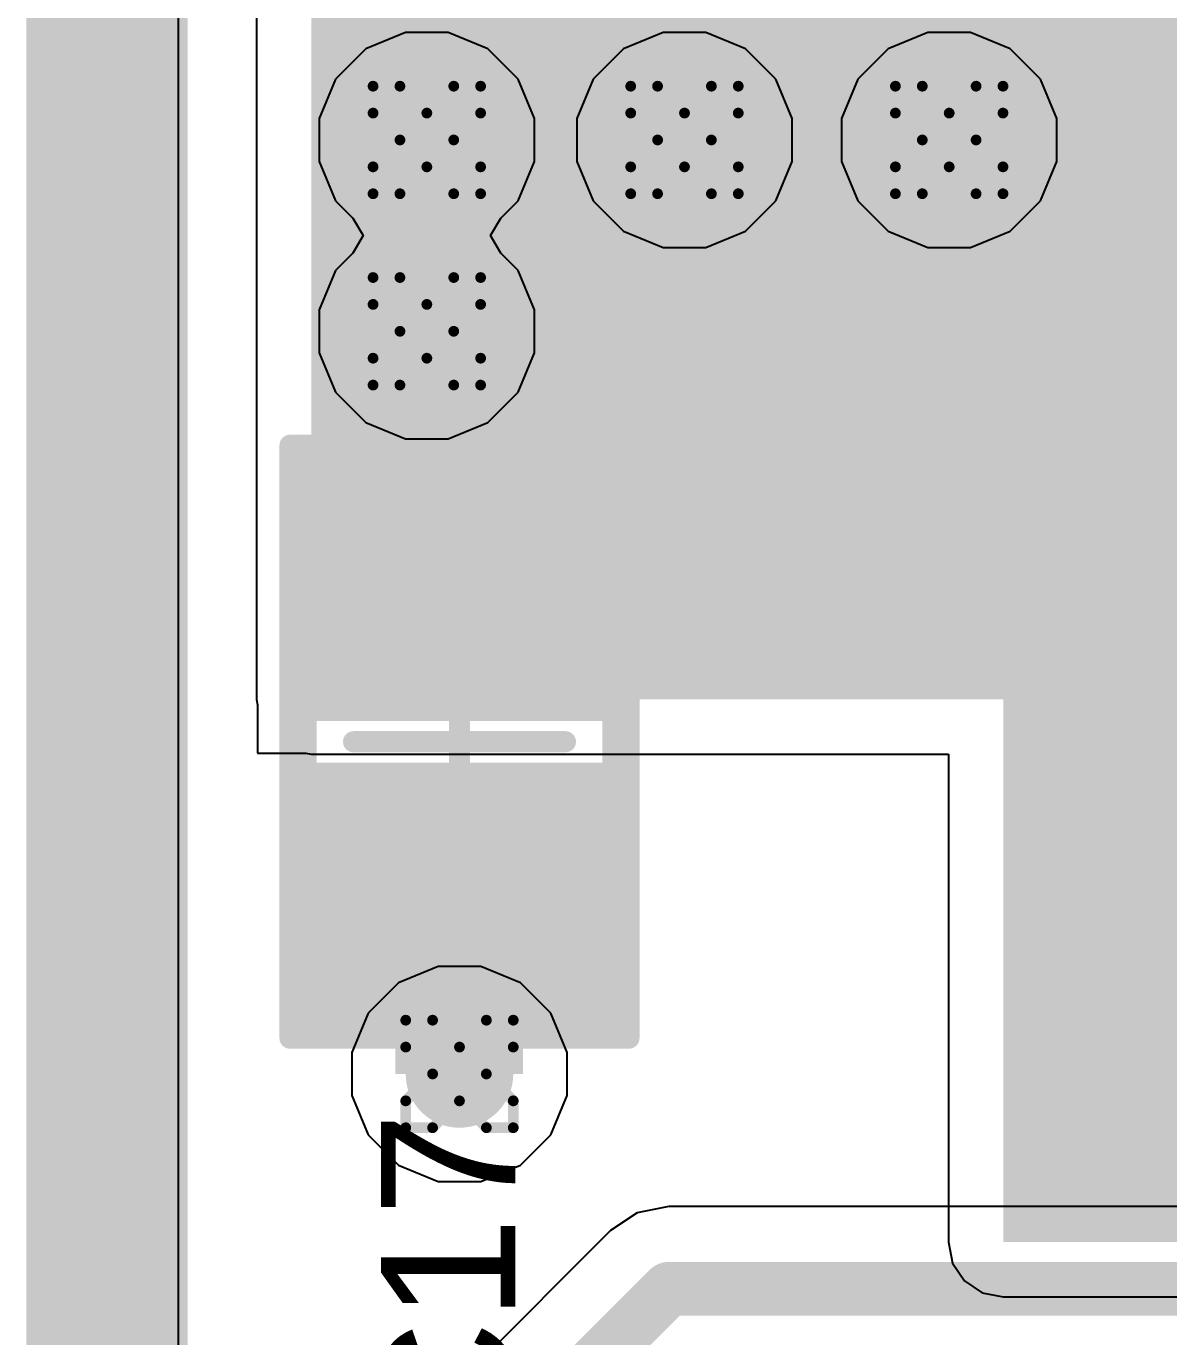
# Model space of a CAD drawing. Header units: inches. Extents: x -0.5 to 14, y -0.2 to 4.7.
# Drawn here: x -0.1492 to 0.0632, y 1.108 to 1.3517 of the extents above; entities that cross this region are included whole.
import ezdxf

# ---------------------------------------------------------------- set-up
doc = ezdxf.new("R2010")
doc.units = ezdxf.units.IN
doc.header["$MEASUREMENT"] = 0
for name, color, linetype in [('Board_outline', 56, 'Continuous'), ('Bottom Layer', 5, 'Continuous'), ('Bottom Overlay', 54, 'Continuous'), ('Drill Drawing', 1, 'Continuous'), ('GND', 16, 'Continuous'), ('Keep-Out Layer', 6, 'Continuous'), ('Mechanical 13', 56, 'Continuous'), ('Mechanical 15', 56, 'Continuous'), ('POWER', 76, 'Continuous'), ('Top Layer', 1, 'Continuous'), ('Top Overlay', 2, 'Continuous'), ('Top Paste', 8, 'Continuous'), ('Top Solder', 216, 'Continuous'), ('Via Holes', 16, 'Continuous')]:
    doc.layers.add(name, color=color, linetype=linetype)
doc.styles.add('Arial', font='', dxfattribs={"height": 0.2})
doc.styles.get('Arial').set_extended_font_data('Arial')

# ---------------------------------------------------------------- blocks, each defined once
blk = doc.blocks.new('C0805_38')
at = {"layer": 'Top Layer'}
for points in [[(-0.05118, -0.02756), (-0.05118, 0.02756), (-0.00787, 0.02756), (-0.00787, -0.02756)], [(0.00787, -0.02756), (0.00787, 0.02756), (0.05118, 0.02756), (0.05118, -0.02756)]]:
    blk.add_hatch(color=1, dxfattribs=at).paths.add_polyline_path(points)
at = {"layer": 'Top Paste'}
for points in [[(-0.05118, -0.02756), (-0.05118, 0.02756), (-0.00787, 0.02756), (-0.00787, -0.02756)], [(0.00787, -0.02756), (0.00787, 0.02756), (0.05118, 0.02756), (0.05118, -0.02756)]]:
    blk.add_hatch(color=8, dxfattribs=at).paths.add_polyline_path(points)
at = {"layer": 'Top Solder'}
for points in [[(-0.05518, -0.03156), (-0.05518, 0.03156), (-0.00387, 0.03156), (-0.00387, -0.03156)], [(0.00387, -0.03156), (0.00387, 0.03156), (0.05518, 0.03156), (0.05518, -0.03156)]]:
    blk.add_hatch(color=216, dxfattribs=at).paths.add_polyline_path(points)
at = {"layer": 'Mechanical 13'}
for points in [[(0.04331, 0.02854, 0.00394, 0.00394, 0), (-0.04331, 0.02854, 0.00394, 0.00394, 0)], [(-0.04331, -0.02854, 0.00394, 0.00394, 0), (-0.04331, 0.02854, 0.00394, 0.00394, 0)], [(0.04331, -0.02854, 0.00394, 0.00394, 0), (0.04331, 0.02854, 0.00394, 0.00394, 0)], [(0.04331, -0.02854, 0.00394, 0.00394, 0), (-0.04331, -0.02854, 0.00394, 0.00394, 0)]]:
    blk.add_lwpolyline(points, format="xyseb", dxfattribs=at)
for points in [[(-0.04429, 0.02854, 0.00197, 0.00197, 1), (-0.04232, 0.02854, 0.00197, 0.00197, 1)], [(-0.04429, 0.02854, 0.00197, 0.00197, 1), (-0.04232, 0.02854, 0.00197, 0.00197, 1)], [(0.04232, 0.02854, 0.00197, 0.00197, 1), (0.04429, 0.02854, 0.00197, 0.00197, 1)], [(0.04232, 0.02854, 0.00197, 0.00197, 1), (0.04429, 0.02854, 0.00197, 0.00197, 1)], [(-0.04429, -0.02854, 0.00197, 0.00197, 1), (-0.04232, -0.02854, 0.00197, 0.00197, 1)], [(-0.04429, -0.02854, 0.00197, 0.00197, 1), (-0.04232, -0.02854, 0.00197, 0.00197, 1)], [(0.04232, -0.02854, 0.00197, 0.00197, 1), (0.04429, -0.02854, 0.00197, 0.00197, 1)], [(0.04232, -0.02854, 0.00197, 0.00197, 1), (0.04429, -0.02854, 0.00197, 0.00197, 1)]]:
    blk.add_lwpolyline(points, format="xyseb", close=True, dxfattribs=at)
at = {"layer": 'Mechanical 15'}
for points in [[(0.05512, 0.0315, 0.00394, 0.00394, 0), (-0.05512, 0.0315, 0.00394, 0.00394, 0)], [(-0.05512, -0.0315, 0.00394, 0.00394, 0), (-0.05512, 0.0315, 0.00394, 0.00394, 0)], [(0.05512, -0.0315, 0.00394, 0.00394, 0), (0.05512, 0.0315, 0.00394, 0.00394, 0)], [(0, -0.01969, 0.00394, 0.00394, 0), (0, 0.01969, 0.00394, 0.00394, 0)], [(0.01969, 0, 0.00394, 0.00394, 0), (-0.01969, 0, 0.00394, 0.00394, 0)], [(0.05512, -0.0315, 0.00394, 0.00394, 0), (-0.05512, -0.0315, 0.00394, 0.00394, 0)]]:
    blk.add_lwpolyline(points, format="xyseb", dxfattribs=at)
for points in [[(-0.0561, 0.0315, 0.00197, 0.00197, 1), (-0.05413, 0.0315, 0.00197, 0.00197, 1)], [(-0.0561, 0.0315, 0.00197, 0.00197, 1), (-0.05413, 0.0315, 0.00197, 0.00197, 1)], [(0.05413, 0.0315, 0.00197, 0.00197, 1), (0.0561, 0.0315, 0.00197, 0.00197, 1)], [(0.05413, 0.0315, 0.00197, 0.00197, 1), (0.0561, 0.0315, 0.00197, 0.00197, 1)], [(-0.00098, 0.01969, 0.00197, 0.00197, 1), (0.00098, 0.01969, 0.00197, 0.00197, 1)], [(-0.02067, 0, 0.00197, 0.00197, 1), (-0.0187, 0, 0.00197, 0.00197, 1)], [(0.0187, 0, 0.00197, 0.00197, 1), (0.02067, 0, 0.00197, 0.00197, 1)], [(-0.00098, -0.01969, 0.00197, 0.00197, 1), (0.00098, -0.01969, 0.00197, 0.00197, 1)], [(-0.0561, -0.0315, 0.00197, 0.00197, 1), (-0.05413, -0.0315, 0.00197, 0.00197, 1)], [(-0.0561, -0.0315, 0.00197, 0.00197, 1), (-0.05413, -0.0315, 0.00197, 0.00197, 1)], [(0.05413, -0.0315, 0.00197, 0.00197, 1), (0.0561, -0.0315, 0.00197, 0.00197, 1)], [(0.05413, -0.0315, 0.00197, 0.00197, 1), (0.0561, -0.0315, 0.00197, 0.00197, 1)]]:
    blk.add_lwpolyline(points, format="xyseb", close=True, dxfattribs=at)

msp = doc.modelspace()

# ---------------------------------------------------------------- hatches: boundary and pattern name
at = {"layer": 'Bottom Layer'}
h = msp.add_hatch(color=5, dxfattribs=at)
edge = h.paths.add_edge_path()
edge.add_arc((-0.07473, 1.33059), 0.01, 0, 360)
h = msp.add_hatch(color=5, dxfattribs=at)
edge = h.paths.add_edge_path()
edge.add_arc((-0.02683, 1.33059), 0.01, 0, 360)
h = msp.add_hatch(color=5, dxfattribs=at)
edge = h.paths.add_edge_path()
edge.add_arc((0.02238, 1.33059), 0.01, 0, 360)
h = msp.add_hatch(color=5, dxfattribs=at)
edge = h.paths.add_edge_path()
edge.add_arc((-0.07473, 1.29501), 0.01, 0, 360)
h = msp.add_hatch(color=5, dxfattribs=at)
edge = h.paths.add_edge_path()
edge.add_arc((-0.06866, 1.15691), 0.01, 0, 360)
at = {"layer": 'GND'}
h = msp.add_hatch(color=16, dxfattribs=at)
edge = h.paths.add_edge_path()
edge.add_arc((-0.07473, 1.33059), 0.01, 0, 360)
h = msp.add_hatch(color=16, dxfattribs=at)
edge = h.paths.add_edge_path()
edge.add_arc((-0.02683, 1.33059), 0.01, 0, 360)
h = msp.add_hatch(color=16, dxfattribs=at)
edge = h.paths.add_edge_path()
edge.add_arc((0.02238, 1.33059), 0.01, 0, 360)
h = msp.add_hatch(color=16, dxfattribs=at)
edge = h.paths.add_edge_path()
edge.add_arc((-0.07473, 1.29501), 0.01, 0, 360)
h = msp.add_hatch(color=16, dxfattribs=at)
edge = h.paths.add_edge_path()
edge.add_arc((-0.06866, 1.15691), 0.01, 0, 360)
at = {"layer": 'POWER'}
h = msp.add_hatch(color=76, dxfattribs=at)
edge = h.paths.add_edge_path()
edge.add_arc((-0.07473, 1.33059), 0.01, 0, 360)
h = msp.add_hatch(color=76, dxfattribs=at)
edge = h.paths.add_edge_path()
edge.add_arc((-0.02683, 1.33059), 0.01, 0, 360)
h = msp.add_hatch(color=76, dxfattribs=at)
edge = h.paths.add_edge_path()
edge.add_arc((0.02238, 1.33059), 0.01, 0, 360)
h = msp.add_hatch(color=76, dxfattribs=at)
edge = h.paths.add_edge_path()
edge.add_arc((-0.07473, 1.29501), 0.01, 0, 360)
h = msp.add_hatch(color=76, dxfattribs=at)
edge = h.paths.add_edge_path()
edge.add_arc((-0.06866, 1.15691), 0.01, 0, 360)
at = {"layer": 'Top Layer'}
for points in [[(-0.09622, 1.22657), (0.13316, 1.22657), (0.13316, 1.36334), (-0.09622, 1.36334)], [(0.03242, 1.12565), (0.13316, 1.12565), (0.13316, 1.36334), (0.03242, 1.36334)], [(-0.05688, 1.18916), (-0.08056, 1.18916), (-0.08056, 1.15691), (-0.05688, 1.15691)]]:
    msp.add_hatch(color=1, dxfattribs=at).paths.add_polyline_path(points)
h = msp.add_hatch(color=1, dxfattribs=at)
edge = h.paths.add_edge_path()
edge.add_arc((-0.07473, 1.33059), 0.01, 0, 360)
h = msp.add_hatch(color=1, dxfattribs=at)
edge = h.paths.add_edge_path()
edge.add_arc((-0.02683, 1.33059), 0.01, 0, 360)
h = msp.add_hatch(color=1, dxfattribs=at)
edge = h.paths.add_edge_path()
edge.add_arc((0.02238, 1.33059), 0.01, 0, 360)
h = msp.add_hatch(color=1, dxfattribs=at)
edge = h.paths.add_edge_path()
edge.add_arc((-0.07473, 1.29501), 0.01, 0, 360)
h = msp.add_hatch(color=1, dxfattribs=at)
edge = h.paths.add_edge_path()
edge.add_arc((-0.06866, 1.15691), 0.01, 0, 360)
at = {"layer": 'Via Holes'}
h = msp.add_hatch(color=7, dxfattribs=at)
edge = h.paths.add_edge_path()
edge.add_arc((-0.07473, 1.33059), 0.005, 0, 360)
h = msp.add_hatch(color=7, dxfattribs=at)
edge = h.paths.add_edge_path()
edge.add_arc((-0.02683, 1.33059), 0.005, 0, 360)
h = msp.add_hatch(color=7, dxfattribs=at)
edge = h.paths.add_edge_path()
edge.add_arc((0.02238, 1.33059), 0.005, 0, 360)
h = msp.add_hatch(color=7, dxfattribs=at)
edge = h.paths.add_edge_path()
edge.add_arc((-0.07473, 1.29501), 0.005, 0, 360)
h = msp.add_hatch(color=7, dxfattribs=at)
edge = h.paths.add_edge_path()
edge.add_arc((-0.06866, 1.15691), 0.005, 0, 360)

# ---------------------------------------------------------------- linework, layer by layer
at = {"layer": 'Board_outline'}
for points in [[(-0.13421, -0.08202, 0.03, 0.03, 0), (-0.13421, 1.68018, 0.03, 0.03, 0)], [(-0.13421, -0.08202, 0.03, 0.03, 0), (-0.13421, 1.68018, 0.03, 0.03, 0)], [(-0.13421, -0.08202, 0.03, 0.03, 0), (-0.13421, 1.68018, 0.03, 0.03, 0)], [(-0.13421, -0.08302, 0.03, 0.03, 0), (-0.13421, 1.67918, 0.03, 0.03, 0)]]:
    msp.add_lwpolyline(points, format="xyseb", dxfattribs=at)
at = {"layer": 'Bottom Layer'}
for p, q in [((-0.12087, -0.08112), (-0.12087, 1.68018)), ((-0.07871, 1.35059), (-0.08606, 1.34755)), ((-0.07075, 1.35059), (-0.07871, 1.35059)), ((-0.0634, 1.34755), (-0.07075, 1.35059)), ((-0.03081, 1.35059), (-0.03816, 1.34755)), ((-0.02286, 1.35059), (-0.03081, 1.35059)), ((-0.0155, 1.34755), (-0.02286, 1.35059)), ((0.0184, 1.35059), (0.01105, 1.34755)), ((0.02636, 1.35059), (0.0184, 1.35059)), ((0.03371, 1.34755), (0.02636, 1.35059)), ((-0.08606, 1.34755), (-0.09169, 1.34192)), ((-0.05778, 1.34192), (-0.0634, 1.34755)), ((-0.03816, 1.34755), (-0.04379, 1.34192)), ((-0.00988, 1.34192), (-0.0155, 1.34755)), ((0.01105, 1.34755), (0.00542, 1.34192)), ((0.03933, 1.34192), (0.03371, 1.34755)), ((-0.09169, 1.34192), (-0.09473, 1.33457)), ((-0.05473, 1.33457), (-0.05778, 1.34192)), ((-0.04379, 1.34192), (-0.04683, 1.33457)), ((-0.00683, 1.33457), (-0.00988, 1.34192)), ((0.00542, 1.34192), (0.00238, 1.33457)), ((0.04238, 1.33457), (0.03933, 1.34192)), ((-0.09473, 1.33457), (-0.09473, 1.32661)), ((-0.05473, 1.32661), (-0.05473, 1.33457)), ((-0.04683, 1.33457), (-0.04683, 1.32661)), ((-0.00683, 1.32661), (-0.00683, 1.33457)), ((0.00238, 1.33457), (0.00238, 1.32661)), ((0.04238, 1.32661), (0.04238, 1.33457)), ((-0.09473, 1.32661), (-0.09169, 1.31926)), ((-0.05778, 1.31926), (-0.05473, 1.32661)), ((-0.04683, 1.32661), (-0.04379, 1.31926)), ((-0.00988, 1.31926), (-0.00683, 1.32661)), ((0.00238, 1.32661), (0.00542, 1.31926)), ((0.03933, 1.31926), (0.04238, 1.32661)), ((-0.09169, 1.31926), (-0.08849, 1.31607)), ((-0.06097, 1.31607), (-0.05778, 1.31926)), ((-0.04379, 1.31926), (-0.03816, 1.31364)), ((-0.0155, 1.31364), (-0.00988, 1.31926)), ((0.00542, 1.31926), (0.01105, 1.31364)), ((0.03371, 1.31364), (0.03933, 1.31926)), ((-0.08849, 1.31607), (-0.08656, 1.3128)), ((-0.06291, 1.3128), (-0.06097, 1.31607)), ((-0.03816, 1.31364), (-0.03081, 1.31059)), ((-0.02286, 1.31059), (-0.0155, 1.31364)), ((0.01105, 1.31364), (0.0184, 1.31059)), ((0.02636, 1.31059), (0.03371, 1.31364)), ((-0.08656, 1.3128), (-0.08849, 1.30953)), ((-0.06097, 1.30953), (-0.06291, 1.3128)), ((-0.08849, 1.30953), (-0.09169, 1.30634)), ((-0.05778, 1.30634), (-0.06097, 1.30953)), ((-0.03081, 1.31059), (-0.02286, 1.31059)), ((0.0184, 1.31059), (0.02636, 1.31059)), ((-0.09169, 1.30634), (-0.09473, 1.29899)), ((-0.05473, 1.29899), (-0.05778, 1.30634)), ((-0.09473, 1.29899), (-0.09473, 1.29103)), ((-0.05473, 1.29103), (-0.05473, 1.29899)), ((-0.09473, 1.29103), (-0.09169, 1.28368)), ((-0.05778, 1.28368), (-0.05473, 1.29103)), ((-0.09169, 1.28368), (-0.08606, 1.27805)), ((-0.0634, 1.27805), (-0.05778, 1.28368)), ((-0.08606, 1.27805), (-0.07871, 1.27501)), ((-0.07075, 1.27501), (-0.0634, 1.27805)), ((-0.07871, 1.27501), (-0.07075, 1.27501)), ((-0.0356, 1.1311), (-0.04057, 1.12778)), ((-0.02975, 1.13226), (-0.0356, 1.1311)), ((0.08777, 1.13226), (-0.02975, 1.13226)), ((-0.04057, 1.12778), (-0.07978, 1.08857))]:
    msp.add_line(p, q, dxfattribs=at)
for points in [[(-0.06897, 1.07775, 0.01, 0.01, 0), (-0.02975, 1.11697, 0.01, 0.01, 0)], [(-0.02975, 1.11697, 0.01, 0.01, 0), (0.37944, 1.11697, 0.01, 0.01, 0)]]:
    msp.add_lwpolyline(points, format="xyseb", dxfattribs=at)
msp.add_lwpolyline([(-0.03225, 1.11697, 0.005, 0.005, 1), (-0.02725, 1.11697, 0.005, 0.005, 1)], format="xyseb", close=True, dxfattribs=at)
msp.add_lwpolyline([(-0.03225, 1.11697, 0.005, 0.005, 1), (-0.02725, 1.11697, 0.005, 0.005, 1)], format="xyseb", close=True, dxfattribs=at)
at = {"layer": 'Bottom Overlay'}
msp.add_lwpolyline([(-0.13421, -0.08202, 0.03, 0.03, 0), (-0.13421, 1.68018, 0.03, 0.03, 0)], format="xyseb", dxfattribs=at)
at = {"layer": 'Drill Drawing'}
for points in [[(-0.08473, 1.33559, 0.002, 0.002, 0), (-0.08473, 1.34059, 0.002, 0.002, 0)], [(-0.08473, 1.34059, 0.002, 0.002, 0), (-0.07973, 1.34059, 0.002, 0.002, 0)], [(-0.07973, 1.34059, 0.002, 0.002, 0), (-0.07473, 1.33559, 0.002, 0.002, 0)], [(-0.07473, 1.33559, 0.002, 0.002, 0), (-0.06973, 1.34059, 0.002, 0.002, 0)], [(-0.06973, 1.34059, 0.002, 0.002, 0), (-0.06473, 1.34059, 0.002, 0.002, 0)], [(-0.06473, 1.33559, 0.002, 0.002, 0), (-0.06473, 1.34059, 0.002, 0.002, 0)], [(-0.03683, 1.33559, 0.002, 0.002, 0), (-0.03683, 1.34059, 0.002, 0.002, 0)], [(-0.03683, 1.34059, 0.002, 0.002, 0), (-0.03183, 1.34059, 0.002, 0.002, 0)], [(-0.03183, 1.34059, 0.002, 0.002, 0), (-0.02683, 1.33559, 0.002, 0.002, 0)], [(-0.02683, 1.33559, 0.002, 0.002, 0), (-0.02183, 1.34059, 0.002, 0.002, 0)], [(-0.02183, 1.34059, 0.002, 0.002, 0), (-0.01683, 1.34059, 0.002, 0.002, 0)], [(-0.01683, 1.33559, 0.002, 0.002, 0), (-0.01683, 1.34059, 0.002, 0.002, 0)], [(0.01238, 1.33559, 0.002, 0.002, 0), (0.01238, 1.34059, 0.002, 0.002, 0)], [(0.01238, 1.34059, 0.002, 0.002, 0), (0.01738, 1.34059, 0.002, 0.002, 0)], [(0.01738, 1.34059, 0.002, 0.002, 0), (0.02238, 1.33559, 0.002, 0.002, 0)], [(0.02238, 1.33559, 0.002, 0.002, 0), (0.02738, 1.34059, 0.002, 0.002, 0)], [(0.02738, 1.34059, 0.002, 0.002, 0), (0.03238, 1.34059, 0.002, 0.002, 0)], [(0.03238, 1.33559, 0.002, 0.002, 0), (0.03238, 1.34059, 0.002, 0.002, 0)], [(-0.08473, 1.33559, 0.002, 0.002, 0), (-0.07973, 1.33059, 0.002, 0.002, 0)], [(-0.06973, 1.33059, 0.002, 0.002, 0), (-0.06473, 1.33559, 0.002, 0.002, 0)], [(-0.03683, 1.33559, 0.002, 0.002, 0), (-0.03183, 1.33059, 0.002, 0.002, 0)], [(-0.02183, 1.33059, 0.002, 0.002, 0), (-0.01683, 1.33559, 0.002, 0.002, 0)], [(0.01238, 1.33559, 0.002, 0.002, 0), (0.01738, 1.33059, 0.002, 0.002, 0)], [(0.02738, 1.33059, 0.002, 0.002, 0), (0.03238, 1.33559, 0.002, 0.002, 0)], [(-0.08473, 1.32559, 0.002, 0.002, 0), (-0.07973, 1.33059, 0.002, 0.002, 0)], [(-0.06973, 1.33059, 0.002, 0.002, 0), (-0.06473, 1.32559, 0.002, 0.002, 0)], [(-0.03683, 1.32559, 0.002, 0.002, 0), (-0.03183, 1.33059, 0.002, 0.002, 0)], [(-0.02183, 1.33059, 0.002, 0.002, 0), (-0.01683, 1.32559, 0.002, 0.002, 0)], [(0.01238, 1.32559, 0.002, 0.002, 0), (0.01738, 1.33059, 0.002, 0.002, 0)], [(0.02738, 1.33059, 0.002, 0.002, 0), (0.03238, 1.32559, 0.002, 0.002, 0)], [(-0.08473, 1.32059, 0.002, 0.002, 0), (-0.08473, 1.32559, 0.002, 0.002, 0)], [(-0.07973, 1.32059, 0.002, 0.002, 0), (-0.07473, 1.32559, 0.002, 0.002, 0)], [(-0.07473, 1.32559, 0.002, 0.002, 0), (-0.06973, 1.32059, 0.002, 0.002, 0)], [(-0.06473, 1.32059, 0.002, 0.002, 0), (-0.06473, 1.32559, 0.002, 0.002, 0)], [(-0.03683, 1.32059, 0.002, 0.002, 0), (-0.03683, 1.32559, 0.002, 0.002, 0)], [(-0.03183, 1.32059, 0.002, 0.002, 0), (-0.02683, 1.32559, 0.002, 0.002, 0)], [(-0.02683, 1.32559, 0.002, 0.002, 0), (-0.02183, 1.32059, 0.002, 0.002, 0)], [(-0.01683, 1.32059, 0.002, 0.002, 0), (-0.01683, 1.32559, 0.002, 0.002, 0)], [(0.01238, 1.32059, 0.002, 0.002, 0), (0.01238, 1.32559, 0.002, 0.002, 0)], [(0.01738, 1.32059, 0.002, 0.002, 0), (0.02238, 1.32559, 0.002, 0.002, 0)], [(0.02238, 1.32559, 0.002, 0.002, 0), (0.02738, 1.32059, 0.002, 0.002, 0)], [(0.03238, 1.32059, 0.002, 0.002, 0), (0.03238, 1.32559, 0.002, 0.002, 0)], [(-0.08473, 1.32059, 0.002, 0.002, 0), (-0.07973, 1.32059, 0.002, 0.002, 0)], [(-0.06973, 1.32059, 0.002, 0.002, 0), (-0.06473, 1.32059, 0.002, 0.002, 0)], [(-0.03683, 1.32059, 0.002, 0.002, 0), (-0.03183, 1.32059, 0.002, 0.002, 0)], [(-0.02183, 1.32059, 0.002, 0.002, 0), (-0.01683, 1.32059, 0.002, 0.002, 0)], [(0.01238, 1.32059, 0.002, 0.002, 0), (0.01738, 1.32059, 0.002, 0.002, 0)], [(0.02738, 1.32059, 0.002, 0.002, 0), (0.03238, 1.32059, 0.002, 0.002, 0)], [(-0.08473, 1.30001, 0.002, 0.002, 0), (-0.08473, 1.30501, 0.002, 0.002, 0)], [(-0.08473, 1.30501, 0.002, 0.002, 0), (-0.07973, 1.30501, 0.002, 0.002, 0)], [(-0.07973, 1.30501, 0.002, 0.002, 0), (-0.07473, 1.30001, 0.002, 0.002, 0)], [(-0.07473, 1.30001, 0.002, 0.002, 0), (-0.06973, 1.30501, 0.002, 0.002, 0)], [(-0.06973, 1.30501, 0.002, 0.002, 0), (-0.06473, 1.30501, 0.002, 0.002, 0)], [(-0.06473, 1.30001, 0.002, 0.002, 0), (-0.06473, 1.30501, 0.002, 0.002, 0)], [(-0.08473, 1.30001, 0.002, 0.002, 0), (-0.07973, 1.29501, 0.002, 0.002, 0)], [(-0.06973, 1.29501, 0.002, 0.002, 0), (-0.06473, 1.30001, 0.002, 0.002, 0)], [(-0.08473, 1.29001, 0.002, 0.002, 0), (-0.07973, 1.29501, 0.002, 0.002, 0)], [(-0.06973, 1.29501, 0.002, 0.002, 0), (-0.06473, 1.29001, 0.002, 0.002, 0)], [(-0.08473, 1.28501, 0.002, 0.002, 0), (-0.08473, 1.29001, 0.002, 0.002, 0)], [(-0.07973, 1.28501, 0.002, 0.002, 0), (-0.07473, 1.29001, 0.002, 0.002, 0)], [(-0.07473, 1.29001, 0.002, 0.002, 0), (-0.06973, 1.28501, 0.002, 0.002, 0)], [(-0.06473, 1.28501, 0.002, 0.002, 0), (-0.06473, 1.29001, 0.002, 0.002, 0)], [(-0.08473, 1.28501, 0.002, 0.002, 0), (-0.07973, 1.28501, 0.002, 0.002, 0)], [(-0.06973, 1.28501, 0.002, 0.002, 0), (-0.06473, 1.28501, 0.002, 0.002, 0)], [(-0.07866, 1.16191, 0.002, 0.002, 0), (-0.07866, 1.16691, 0.002, 0.002, 0)], [(-0.07866, 1.16691, 0.002, 0.002, 0), (-0.07366, 1.16691, 0.002, 0.002, 0)], [(-0.07366, 1.16691, 0.002, 0.002, 0), (-0.06866, 1.16191, 0.002, 0.002, 0)], [(-0.06866, 1.16191, 0.002, 0.002, 0), (-0.06366, 1.16691, 0.002, 0.002, 0)], [(-0.06366, 1.16691, 0.002, 0.002, 0), (-0.05866, 1.16691, 0.002, 0.002, 0)], [(-0.05866, 1.16191, 0.002, 0.002, 0), (-0.05866, 1.16691, 0.002, 0.002, 0)], [(-0.07866, 1.16191, 0.002, 0.002, 0), (-0.07366, 1.15691, 0.002, 0.002, 0)], [(-0.06366, 1.15691, 0.002, 0.002, 0), (-0.05866, 1.16191, 0.002, 0.002, 0)], [(-0.07866, 1.15191, 0.002, 0.002, 0), (-0.07366, 1.15691, 0.002, 0.002, 0)], [(-0.06366, 1.15691, 0.002, 0.002, 0), (-0.05866, 1.15191, 0.002, 0.002, 0)], [(-0.07866, 1.14691, 0.002, 0.002, 0), (-0.07866, 1.15191, 0.002, 0.002, 0)], [(-0.07366, 1.14691, 0.002, 0.002, 0), (-0.06866, 1.15191, 0.002, 0.002, 0)], [(-0.06866, 1.15191, 0.002, 0.002, 0), (-0.06366, 1.14691, 0.002, 0.002, 0)], [(-0.05866, 1.14691, 0.002, 0.002, 0), (-0.05866, 1.15191, 0.002, 0.002, 0)], [(-0.07866, 1.14691, 0.002, 0.002, 0), (-0.07366, 1.14691, 0.002, 0.002, 0)], [(-0.06366, 1.14691, 0.002, 0.002, 0), (-0.05866, 1.14691, 0.002, 0.002, 0)]]:
    msp.add_lwpolyline(points, format="xyseb", dxfattribs=at)
for points in [[(-0.08523, 1.34059, 0.001, 0.001, 1), (-0.08423, 1.34059, 0.001, 0.001, 1)], [(-0.08523, 1.34059, 0.001, 0.001, 1), (-0.08423, 1.34059, 0.001, 0.001, 1)], [(-0.08023, 1.34059, 0.001, 0.001, 1), (-0.07923, 1.34059, 0.001, 0.001, 1)], [(-0.08023, 1.34059, 0.001, 0.001, 1), (-0.07923, 1.34059, 0.001, 0.001, 1)], [(-0.07023, 1.34059, 0.001, 0.001, 1), (-0.06923, 1.34059, 0.001, 0.001, 1)], [(-0.07023, 1.34059, 0.001, 0.001, 1), (-0.06923, 1.34059, 0.001, 0.001, 1)], [(-0.06523, 1.34059, 0.001, 0.001, 1), (-0.06423, 1.34059, 0.001, 0.001, 1)], [(-0.06523, 1.34059, 0.001, 0.001, 1), (-0.06423, 1.34059, 0.001, 0.001, 1)], [(-0.03733, 1.34059, 0.001, 0.001, 1), (-0.03633, 1.34059, 0.001, 0.001, 1)], [(-0.03733, 1.34059, 0.001, 0.001, 1), (-0.03633, 1.34059, 0.001, 0.001, 1)], [(-0.03233, 1.34059, 0.001, 0.001, 1), (-0.03133, 1.34059, 0.001, 0.001, 1)], [(-0.03233, 1.34059, 0.001, 0.001, 1), (-0.03133, 1.34059, 0.001, 0.001, 1)], [(-0.02233, 1.34059, 0.001, 0.001, 1), (-0.02133, 1.34059, 0.001, 0.001, 1)], [(-0.02233, 1.34059, 0.001, 0.001, 1), (-0.02133, 1.34059, 0.001, 0.001, 1)], [(-0.01733, 1.34059, 0.001, 0.001, 1), (-0.01633, 1.34059, 0.001, 0.001, 1)], [(-0.01733, 1.34059, 0.001, 0.001, 1), (-0.01633, 1.34059, 0.001, 0.001, 1)], [(0.01188, 1.34059, 0.001, 0.001, 1), (0.01288, 1.34059, 0.001, 0.001, 1)], [(0.01188, 1.34059, 0.001, 0.001, 1), (0.01288, 1.34059, 0.001, 0.001, 1)], [(0.01688, 1.34059, 0.001, 0.001, 1), (0.01788, 1.34059, 0.001, 0.001, 1)], [(0.01688, 1.34059, 0.001, 0.001, 1), (0.01788, 1.34059, 0.001, 0.001, 1)], [(0.02688, 1.34059, 0.001, 0.001, 1), (0.02788, 1.34059, 0.001, 0.001, 1)], [(0.02688, 1.34059, 0.001, 0.001, 1), (0.02788, 1.34059, 0.001, 0.001, 1)], [(0.03188, 1.34059, 0.001, 0.001, 1), (0.03288, 1.34059, 0.001, 0.001, 1)], [(0.03188, 1.34059, 0.001, 0.001, 1), (0.03288, 1.34059, 0.001, 0.001, 1)], [(-0.08523, 1.33559, 0.001, 0.001, 1), (-0.08423, 1.33559, 0.001, 0.001, 1)], [(-0.08523, 1.33559, 0.001, 0.001, 1), (-0.08423, 1.33559, 0.001, 0.001, 1)], [(-0.07523, 1.33559, 0.001, 0.001, 1), (-0.07423, 1.33559, 0.001, 0.001, 1)], [(-0.07523, 1.33559, 0.001, 0.001, 1), (-0.07423, 1.33559, 0.001, 0.001, 1)], [(-0.06523, 1.33559, 0.001, 0.001, 1), (-0.06423, 1.33559, 0.001, 0.001, 1)], [(-0.06523, 1.33559, 0.001, 0.001, 1), (-0.06423, 1.33559, 0.001, 0.001, 1)], [(-0.03733, 1.33559, 0.001, 0.001, 1), (-0.03633, 1.33559, 0.001, 0.001, 1)], [(-0.03733, 1.33559, 0.001, 0.001, 1), (-0.03633, 1.33559, 0.001, 0.001, 1)], [(-0.02733, 1.33559, 0.001, 0.001, 1), (-0.02633, 1.33559, 0.001, 0.001, 1)], [(-0.02733, 1.33559, 0.001, 0.001, 1), (-0.02633, 1.33559, 0.001, 0.001, 1)], [(-0.01733, 1.33559, 0.001, 0.001, 1), (-0.01633, 1.33559, 0.001, 0.001, 1)], [(-0.01733, 1.33559, 0.001, 0.001, 1), (-0.01633, 1.33559, 0.001, 0.001, 1)], [(0.01188, 1.33559, 0.001, 0.001, 1), (0.01288, 1.33559, 0.001, 0.001, 1)], [(0.01188, 1.33559, 0.001, 0.001, 1), (0.01288, 1.33559, 0.001, 0.001, 1)], [(0.02188, 1.33559, 0.001, 0.001, 1), (0.02288, 1.33559, 0.001, 0.001, 1)], [(0.02188, 1.33559, 0.001, 0.001, 1), (0.02288, 1.33559, 0.001, 0.001, 1)], [(0.03188, 1.33559, 0.001, 0.001, 1), (0.03288, 1.33559, 0.001, 0.001, 1)], [(0.03188, 1.33559, 0.001, 0.001, 1), (0.03288, 1.33559, 0.001, 0.001, 1)], [(-0.08023, 1.33059, 0.001, 0.001, 1), (-0.07923, 1.33059, 0.001, 0.001, 1)], [(-0.08023, 1.33059, 0.001, 0.001, 1), (-0.07923, 1.33059, 0.001, 0.001, 1)], [(-0.07023, 1.33059, 0.001, 0.001, 1), (-0.06923, 1.33059, 0.001, 0.001, 1)], [(-0.07023, 1.33059, 0.001, 0.001, 1), (-0.06923, 1.33059, 0.001, 0.001, 1)], [(-0.03233, 1.33059, 0.001, 0.001, 1), (-0.03133, 1.33059, 0.001, 0.001, 1)], [(-0.03233, 1.33059, 0.001, 0.001, 1), (-0.03133, 1.33059, 0.001, 0.001, 1)], [(-0.02233, 1.33059, 0.001, 0.001, 1), (-0.02133, 1.33059, 0.001, 0.001, 1)], [(-0.02233, 1.33059, 0.001, 0.001, 1), (-0.02133, 1.33059, 0.001, 0.001, 1)], [(0.01688, 1.33059, 0.001, 0.001, 1), (0.01788, 1.33059, 0.001, 0.001, 1)], [(0.01688, 1.33059, 0.001, 0.001, 1), (0.01788, 1.33059, 0.001, 0.001, 1)], [(0.02688, 1.33059, 0.001, 0.001, 1), (0.02788, 1.33059, 0.001, 0.001, 1)], [(0.02688, 1.33059, 0.001, 0.001, 1), (0.02788, 1.33059, 0.001, 0.001, 1)], [(-0.08523, 1.32559, 0.001, 0.001, 1), (-0.08423, 1.32559, 0.001, 0.001, 1)], [(-0.08523, 1.32559, 0.001, 0.001, 1), (-0.08423, 1.32559, 0.001, 0.001, 1)], [(-0.07523, 1.32559, 0.001, 0.001, 1), (-0.07423, 1.32559, 0.001, 0.001, 1)], [(-0.07523, 1.32559, 0.001, 0.001, 1), (-0.07423, 1.32559, 0.001, 0.001, 1)], [(-0.06523, 1.32559, 0.001, 0.001, 1), (-0.06423, 1.32559, 0.001, 0.001, 1)], [(-0.06523, 1.32559, 0.001, 0.001, 1), (-0.06423, 1.32559, 0.001, 0.001, 1)], [(-0.03733, 1.32559, 0.001, 0.001, 1), (-0.03633, 1.32559, 0.001, 0.001, 1)], [(-0.03733, 1.32559, 0.001, 0.001, 1), (-0.03633, 1.32559, 0.001, 0.001, 1)], [(-0.02733, 1.32559, 0.001, 0.001, 1), (-0.02633, 1.32559, 0.001, 0.001, 1)], [(-0.02733, 1.32559, 0.001, 0.001, 1), (-0.02633, 1.32559, 0.001, 0.001, 1)], [(-0.01733, 1.32559, 0.001, 0.001, 1), (-0.01633, 1.32559, 0.001, 0.001, 1)], [(-0.01733, 1.32559, 0.001, 0.001, 1), (-0.01633, 1.32559, 0.001, 0.001, 1)], [(0.01188, 1.32559, 0.001, 0.001, 1), (0.01288, 1.32559, 0.001, 0.001, 1)], [(0.01188, 1.32559, 0.001, 0.001, 1), (0.01288, 1.32559, 0.001, 0.001, 1)], [(0.02188, 1.32559, 0.001, 0.001, 1), (0.02288, 1.32559, 0.001, 0.001, 1)], [(0.02188, 1.32559, 0.001, 0.001, 1), (0.02288, 1.32559, 0.001, 0.001, 1)], [(0.03188, 1.32559, 0.001, 0.001, 1), (0.03288, 1.32559, 0.001, 0.001, 1)], [(0.03188, 1.32559, 0.001, 0.001, 1), (0.03288, 1.32559, 0.001, 0.001, 1)], [(-0.08523, 1.32059, 0.001, 0.001, 1), (-0.08423, 1.32059, 0.001, 0.001, 1)], [(-0.08523, 1.32059, 0.001, 0.001, 1), (-0.08423, 1.32059, 0.001, 0.001, 1)], [(-0.08023, 1.32059, 0.001, 0.001, 1), (-0.07923, 1.32059, 0.001, 0.001, 1)], [(-0.08023, 1.32059, 0.001, 0.001, 1), (-0.07923, 1.32059, 0.001, 0.001, 1)], [(-0.07023, 1.32059, 0.001, 0.001, 1), (-0.06923, 1.32059, 0.001, 0.001, 1)], [(-0.07023, 1.32059, 0.001, 0.001, 1), (-0.06923, 1.32059, 0.001, 0.001, 1)], [(-0.06523, 1.32059, 0.001, 0.001, 1), (-0.06423, 1.32059, 0.001, 0.001, 1)], [(-0.06523, 1.32059, 0.001, 0.001, 1), (-0.06423, 1.32059, 0.001, 0.001, 1)], [(-0.03733, 1.32059, 0.001, 0.001, 1), (-0.03633, 1.32059, 0.001, 0.001, 1)], [(-0.03733, 1.32059, 0.001, 0.001, 1), (-0.03633, 1.32059, 0.001, 0.001, 1)], [(-0.03233, 1.32059, 0.001, 0.001, 1), (-0.03133, 1.32059, 0.001, 0.001, 1)], [(-0.03233, 1.32059, 0.001, 0.001, 1), (-0.03133, 1.32059, 0.001, 0.001, 1)], [(-0.02233, 1.32059, 0.001, 0.001, 1), (-0.02133, 1.32059, 0.001, 0.001, 1)], [(-0.02233, 1.32059, 0.001, 0.001, 1), (-0.02133, 1.32059, 0.001, 0.001, 1)], [(-0.01733, 1.32059, 0.001, 0.001, 1), (-0.01633, 1.32059, 0.001, 0.001, 1)], [(-0.01733, 1.32059, 0.001, 0.001, 1), (-0.01633, 1.32059, 0.001, 0.001, 1)], [(0.01188, 1.32059, 0.001, 0.001, 1), (0.01288, 1.32059, 0.001, 0.001, 1)], [(0.01188, 1.32059, 0.001, 0.001, 1), (0.01288, 1.32059, 0.001, 0.001, 1)], [(0.01688, 1.32059, 0.001, 0.001, 1), (0.01788, 1.32059, 0.001, 0.001, 1)], [(0.01688, 1.32059, 0.001, 0.001, 1), (0.01788, 1.32059, 0.001, 0.001, 1)], [(0.02688, 1.32059, 0.001, 0.001, 1), (0.02788, 1.32059, 0.001, 0.001, 1)], [(0.02688, 1.32059, 0.001, 0.001, 1), (0.02788, 1.32059, 0.001, 0.001, 1)], [(0.03188, 1.32059, 0.001, 0.001, 1), (0.03288, 1.32059, 0.001, 0.001, 1)], [(0.03188, 1.32059, 0.001, 0.001, 1), (0.03288, 1.32059, 0.001, 0.001, 1)], [(-0.08523, 1.30501, 0.001, 0.001, 1), (-0.08423, 1.30501, 0.001, 0.001, 1)], [(-0.08523, 1.30501, 0.001, 0.001, 1), (-0.08423, 1.30501, 0.001, 0.001, 1)], [(-0.08023, 1.30501, 0.001, 0.001, 1), (-0.07923, 1.30501, 0.001, 0.001, 1)], [(-0.08023, 1.30501, 0.001, 0.001, 1), (-0.07923, 1.30501, 0.001, 0.001, 1)], [(-0.07023, 1.30501, 0.001, 0.001, 1), (-0.06923, 1.30501, 0.001, 0.001, 1)], [(-0.07023, 1.30501, 0.001, 0.001, 1), (-0.06923, 1.30501, 0.001, 0.001, 1)], [(-0.06523, 1.30501, 0.001, 0.001, 1), (-0.06423, 1.30501, 0.001, 0.001, 1)], [(-0.06523, 1.30501, 0.001, 0.001, 1), (-0.06423, 1.30501, 0.001, 0.001, 1)], [(-0.08523, 1.30001, 0.001, 0.001, 1), (-0.08423, 1.30001, 0.001, 0.001, 1)], [(-0.08523, 1.30001, 0.001, 0.001, 1), (-0.08423, 1.30001, 0.001, 0.001, 1)], [(-0.07523, 1.30001, 0.001, 0.001, 1), (-0.07423, 1.30001, 0.001, 0.001, 1)], [(-0.07523, 1.30001, 0.001, 0.001, 1), (-0.07423, 1.30001, 0.001, 0.001, 1)], [(-0.06523, 1.30001, 0.001, 0.001, 1), (-0.06423, 1.30001, 0.001, 0.001, 1)], [(-0.06523, 1.30001, 0.001, 0.001, 1), (-0.06423, 1.30001, 0.001, 0.001, 1)], [(-0.08023, 1.29501, 0.001, 0.001, 1), (-0.07923, 1.29501, 0.001, 0.001, 1)], [(-0.08023, 1.29501, 0.001, 0.001, 1), (-0.07923, 1.29501, 0.001, 0.001, 1)], [(-0.07023, 1.29501, 0.001, 0.001, 1), (-0.06923, 1.29501, 0.001, 0.001, 1)], [(-0.07023, 1.29501, 0.001, 0.001, 1), (-0.06923, 1.29501, 0.001, 0.001, 1)], [(-0.08523, 1.29001, 0.001, 0.001, 1), (-0.08423, 1.29001, 0.001, 0.001, 1)], [(-0.08523, 1.29001, 0.001, 0.001, 1), (-0.08423, 1.29001, 0.001, 0.001, 1)], [(-0.07523, 1.29001, 0.001, 0.001, 1), (-0.07423, 1.29001, 0.001, 0.001, 1)], [(-0.07523, 1.29001, 0.001, 0.001, 1), (-0.07423, 1.29001, 0.001, 0.001, 1)], [(-0.06523, 1.29001, 0.001, 0.001, 1), (-0.06423, 1.29001, 0.001, 0.001, 1)], [(-0.06523, 1.29001, 0.001, 0.001, 1), (-0.06423, 1.29001, 0.001, 0.001, 1)], [(-0.08523, 1.28501, 0.001, 0.001, 1), (-0.08423, 1.28501, 0.001, 0.001, 1)], [(-0.08523, 1.28501, 0.001, 0.001, 1), (-0.08423, 1.28501, 0.001, 0.001, 1)], [(-0.08023, 1.28501, 0.001, 0.001, 1), (-0.07923, 1.28501, 0.001, 0.001, 1)], [(-0.08023, 1.28501, 0.001, 0.001, 1), (-0.07923, 1.28501, 0.001, 0.001, 1)], [(-0.07023, 1.28501, 0.001, 0.001, 1), (-0.06923, 1.28501, 0.001, 0.001, 1)], [(-0.07023, 1.28501, 0.001, 0.001, 1), (-0.06923, 1.28501, 0.001, 0.001, 1)], [(-0.06523, 1.28501, 0.001, 0.001, 1), (-0.06423, 1.28501, 0.001, 0.001, 1)], [(-0.06523, 1.28501, 0.001, 0.001, 1), (-0.06423, 1.28501, 0.001, 0.001, 1)], [(-0.07916, 1.16691, 0.001, 0.001, 1), (-0.07816, 1.16691, 0.001, 0.001, 1)], [(-0.07916, 1.16691, 0.001, 0.001, 1), (-0.07816, 1.16691, 0.001, 0.001, 1)], [(-0.07416, 1.16691, 0.001, 0.001, 1), (-0.07316, 1.16691, 0.001, 0.001, 1)], [(-0.07416, 1.16691, 0.001, 0.001, 1), (-0.07316, 1.16691, 0.001, 0.001, 1)], [(-0.06416, 1.16691, 0.001, 0.001, 1), (-0.06316, 1.16691, 0.001, 0.001, 1)], [(-0.06416, 1.16691, 0.001, 0.001, 1), (-0.06316, 1.16691, 0.001, 0.001, 1)], [(-0.05916, 1.16691, 0.001, 0.001, 1), (-0.05816, 1.16691, 0.001, 0.001, 1)], [(-0.05916, 1.16691, 0.001, 0.001, 1), (-0.05816, 1.16691, 0.001, 0.001, 1)], [(-0.07916, 1.16191, 0.001, 0.001, 1), (-0.07816, 1.16191, 0.001, 0.001, 1)], [(-0.07916, 1.16191, 0.001, 0.001, 1), (-0.07816, 1.16191, 0.001, 0.001, 1)], [(-0.06916, 1.16191, 0.001, 0.001, 1), (-0.06816, 1.16191, 0.001, 0.001, 1)], [(-0.06916, 1.16191, 0.001, 0.001, 1), (-0.06816, 1.16191, 0.001, 0.001, 1)], [(-0.05916, 1.16191, 0.001, 0.001, 1), (-0.05816, 1.16191, 0.001, 0.001, 1)], [(-0.05916, 1.16191, 0.001, 0.001, 1), (-0.05816, 1.16191, 0.001, 0.001, 1)], [(-0.07416, 1.15691, 0.001, 0.001, 1), (-0.07316, 1.15691, 0.001, 0.001, 1)], [(-0.07416, 1.15691, 0.001, 0.001, 1), (-0.07316, 1.15691, 0.001, 0.001, 1)], [(-0.06416, 1.15691, 0.001, 0.001, 1), (-0.06316, 1.15691, 0.001, 0.001, 1)], [(-0.06416, 1.15691, 0.001, 0.001, 1), (-0.06316, 1.15691, 0.001, 0.001, 1)], [(-0.07916, 1.15191, 0.001, 0.001, 1), (-0.07816, 1.15191, 0.001, 0.001, 1)], [(-0.07916, 1.15191, 0.001, 0.001, 1), (-0.07816, 1.15191, 0.001, 0.001, 1)], [(-0.06916, 1.15191, 0.001, 0.001, 1), (-0.06816, 1.15191, 0.001, 0.001, 1)], [(-0.06916, 1.15191, 0.001, 0.001, 1), (-0.06816, 1.15191, 0.001, 0.001, 1)], [(-0.05916, 1.15191, 0.001, 0.001, 1), (-0.05816, 1.15191, 0.001, 0.001, 1)], [(-0.05916, 1.15191, 0.001, 0.001, 1), (-0.05816, 1.15191, 0.001, 0.001, 1)], [(-0.07916, 1.14691, 0.001, 0.001, 1), (-0.07816, 1.14691, 0.001, 0.001, 1)], [(-0.07916, 1.14691, 0.001, 0.001, 1), (-0.07816, 1.14691, 0.001, 0.001, 1)], [(-0.07416, 1.14691, 0.001, 0.001, 1), (-0.07316, 1.14691, 0.001, 0.001, 1)], [(-0.07416, 1.14691, 0.001, 0.001, 1), (-0.07316, 1.14691, 0.001, 0.001, 1)], [(-0.06416, 1.14691, 0.001, 0.001, 1), (-0.06316, 1.14691, 0.001, 0.001, 1)], [(-0.06416, 1.14691, 0.001, 0.001, 1), (-0.06316, 1.14691, 0.001, 0.001, 1)], [(-0.05916, 1.14691, 0.001, 0.001, 1), (-0.05816, 1.14691, 0.001, 0.001, 1)], [(-0.05916, 1.14691, 0.001, 0.001, 1), (-0.05816, 1.14691, 0.001, 0.001, 1)]]:
    msp.add_lwpolyline(points, format="xyseb", close=True, dxfattribs=at)
at = {"layer": 'GND'}
for p, q in [((-0.12087, -0.08112), (-0.12087, 1.68018)), ((-0.07871, 1.35059), (-0.08606, 1.34755)), ((-0.07075, 1.35059), (-0.07871, 1.35059)), ((-0.0634, 1.34755), (-0.07075, 1.35059)), ((-0.03081, 1.35059), (-0.03816, 1.34755)), ((-0.02286, 1.35059), (-0.03081, 1.35059)), ((-0.0155, 1.34755), (-0.02286, 1.35059)), ((0.0184, 1.35059), (0.01105, 1.34755)), ((0.02636, 1.35059), (0.0184, 1.35059)), ((0.03371, 1.34755), (0.02636, 1.35059)), ((-0.08606, 1.34755), (-0.09169, 1.34192)), ((-0.05778, 1.34192), (-0.0634, 1.34755)), ((-0.03816, 1.34755), (-0.04379, 1.34192)), ((-0.00988, 1.34192), (-0.0155, 1.34755)), ((0.01105, 1.34755), (0.00542, 1.34192)), ((0.03933, 1.34192), (0.03371, 1.34755)), ((-0.09169, 1.34192), (-0.09473, 1.33457)), ((-0.05473, 1.33457), (-0.05778, 1.34192)), ((-0.04379, 1.34192), (-0.04683, 1.33457)), ((-0.00683, 1.33457), (-0.00988, 1.34192)), ((0.00542, 1.34192), (0.00238, 1.33457)), ((0.04238, 1.33457), (0.03933, 1.34192)), ((-0.09473, 1.33457), (-0.09473, 1.32661)), ((-0.05473, 1.32661), (-0.05473, 1.33457)), ((-0.04683, 1.33457), (-0.04683, 1.32661)), ((-0.00683, 1.32661), (-0.00683, 1.33457)), ((0.00238, 1.33457), (0.00238, 1.32661)), ((0.04238, 1.32661), (0.04238, 1.33457)), ((-0.09473, 1.32661), (-0.09169, 1.31926)), ((-0.05778, 1.31926), (-0.05473, 1.32661)), ((-0.04683, 1.32661), (-0.04379, 1.31926)), ((-0.00988, 1.31926), (-0.00683, 1.32661)), ((0.00238, 1.32661), (0.00542, 1.31926)), ((0.03933, 1.31926), (0.04238, 1.32661)), ((-0.09169, 1.31926), (-0.08849, 1.31607)), ((-0.06097, 1.31607), (-0.05778, 1.31926)), ((-0.04379, 1.31926), (-0.03816, 1.31364)), ((-0.0155, 1.31364), (-0.00988, 1.31926)), ((0.00542, 1.31926), (0.01105, 1.31364)), ((0.03371, 1.31364), (0.03933, 1.31926)), ((-0.08849, 1.31607), (-0.08656, 1.3128)), ((-0.06291, 1.3128), (-0.06097, 1.31607)), ((-0.03816, 1.31364), (-0.03081, 1.31059)), ((-0.02286, 1.31059), (-0.0155, 1.31364)), ((0.01105, 1.31364), (0.0184, 1.31059)), ((0.02636, 1.31059), (0.03371, 1.31364)), ((-0.08656, 1.3128), (-0.08849, 1.30953)), ((-0.06097, 1.30953), (-0.06291, 1.3128)), ((-0.08849, 1.30953), (-0.09169, 1.30634)), ((-0.05778, 1.30634), (-0.06097, 1.30953)), ((-0.03081, 1.31059), (-0.02286, 1.31059)), ((0.0184, 1.31059), (0.02636, 1.31059)), ((-0.09169, 1.30634), (-0.09473, 1.29899)), ((-0.05473, 1.29899), (-0.05778, 1.30634)), ((-0.09473, 1.29899), (-0.09473, 1.29103)), ((-0.05473, 1.29103), (-0.05473, 1.29899)), ((-0.09473, 1.29103), (-0.09169, 1.28368)), ((-0.05778, 1.28368), (-0.05473, 1.29103)), ((-0.09169, 1.28368), (-0.08606, 1.27805)), ((-0.0634, 1.27805), (-0.05778, 1.28368)), ((-0.08606, 1.27805), (-0.07871, 1.27501)), ((-0.07075, 1.27501), (-0.0634, 1.27805)), ((-0.07871, 1.27501), (-0.07075, 1.27501))]:
    msp.add_line(p, q, dxfattribs=at)
at = {"layer": 'Keep-Out Layer'}
msp.add_lwpolyline([(-0.13421, -0.08202, 0.00616, 0.00616, 0), (-0.13421, 1.68018, 0.00616, 0.00616, 0)], format="xyseb", dxfattribs=at)
msp.add_lwpolyline([(-0.13421, -0.08202, 0.00616, 0.00616, 0), (-0.13421, 1.68018, 0.00616, 0.00616, 0)], format="xyseb", dxfattribs=at)
at = {"layer": 'POWER'}
for p, q in [((-0.12087, 0.31049), (-0.12087, 1.68018)), ((-0.07264, 1.17691), (-0.07999, 1.17386)), ((-0.06469, 1.17691), (-0.07264, 1.17691)), ((-0.05733, 1.17386), (-0.06469, 1.17691)), ((-0.07999, 1.17386), (-0.08562, 1.16824)), ((-0.05171, 1.16824), (-0.05733, 1.17386)), ((-0.08562, 1.16824), (-0.08866, 1.16089)), ((-0.04866, 1.16089), (-0.05171, 1.16824)), ((-0.08866, 1.16089), (-0.08866, 1.15293)), ((-0.04866, 1.15293), (-0.04866, 1.16089)), ((-0.08866, 1.15293), (-0.08562, 1.14558)), ((-0.05171, 1.14558), (-0.04866, 1.15293)), ((-0.08562, 1.14558), (-0.07999, 1.13995)), ((-0.05733, 1.13995), (-0.05171, 1.14558)), ((-0.07999, 1.13995), (-0.07264, 1.13691)), ((-0.06469, 1.13691), (-0.05733, 1.13995)), ((-0.07264, 1.13691), (-0.06469, 1.13691))]:
    msp.add_line(p, q, dxfattribs=at)
at = {"layer": 'Top Layer'}
for p, q in [((-0.12087, -0.08112), (-0.12087, 1.68018)), ((-0.10642, 1.36334), (-0.10642, 1.22657)), ((-0.10642, 1.22657), (-0.10622, 1.22558)), ((-0.10622, 1.22558), (-0.10622, 1.21657)), ((-0.10622, 1.21657), (-0.09721, 1.21657)), ((-0.09721, 1.21657), (-0.09622, 1.21637)), ((-0.09622, 1.21637), (0.02222, 1.21637)), ((0.02222, 1.21637), (0.02222, 1.12565)), ((0.02222, 1.12565), (0.023, 1.12175)), ((0.023, 1.12175), (0.02521, 1.11844)), ((0.02521, 1.11844), (0.02852, 1.11623)), ((0.02852, 1.11623), (0.03242, 1.11545)), ((0.03242, 1.11545), (0.13316, 1.11545))]:
    msp.add_line(p, q, dxfattribs=at)
at = {"layer": 'Top Overlay'}
msp.add_lwpolyline([(-0.13421, -0.08302, 0.03, 0.03, 0), (-0.13421, 1.67918, 0.03, 0.03, 0)], format="xyseb", dxfattribs=at)

# ---------------------------------------------------------------- block references
at = {"rotation": 270}
msp.add_blockref('C0805_38', (-0.06866, 1.21869), dxfattribs=at)

# ---------------------------------------------------------------- texts
at = {"layer": 'Top Overlay', "style": 'Arial'}
msp.add_text('C17', height=0.025, rotation=90, dxfattribs=at).set_placement((-0.05827, 1.08573))

doc.saveas('drawing.dxf')
